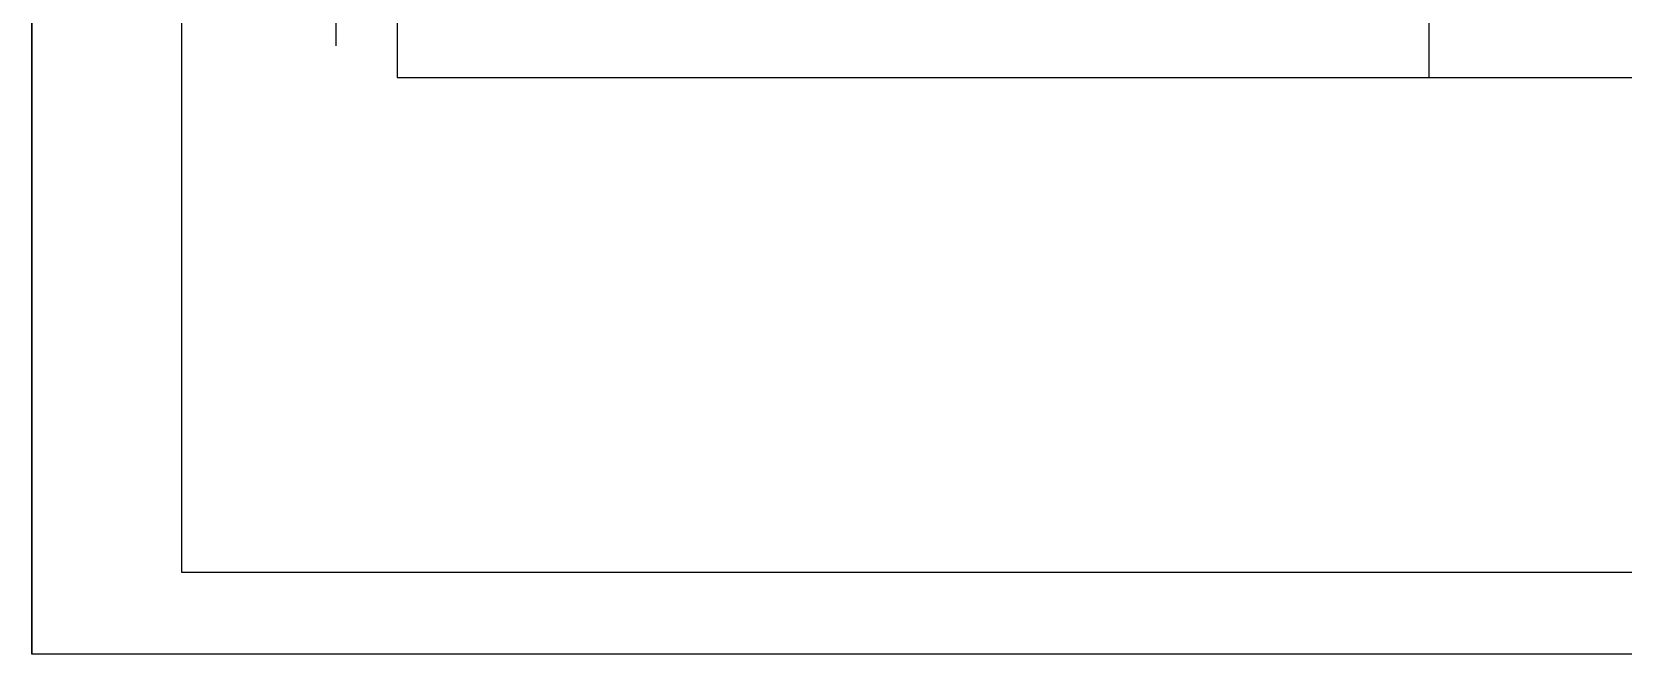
# Model space of a CAD drawing. Header units: millimetres. Extents: x -167342 to 210257, y -148500 to 0.
# Drawn here: x 7 to 82415, y -148500 to -116279 of the extents above; entities that cross this region are included whole.
import ezdxf

# ---------------------------------------------------------------- set-up
doc = ezdxf.new("R2010")
doc.units = ezdxf.units.MM
doc.layers.add('CONTROL_SIMPLIFIED', color=7, linetype='Continuous')

msp = doc.modelspace()

# ---------------------------------------------------------------- linework, layer by layer
at = {"layer": 'CONTROL_SIMPLIFIED'}
msp.add_line((15757, -115507, 0), (15757, -117007, 0), dxfattribs=at)
for points in [[(210257, -148500), (7, -148500), (7, 0), (210257, 0)], [(14, 0), (14, -148500)]]:
    msp.add_lwpolyline(points, dxfattribs=at)
for points in [[(7757, -144250), (182757, -144250), (182757, -4250), (7757, -4250)], [(18926, -118638), (116918, -118638), (116918, -49344), (18926, -49344)], [(72345, -118638), (170337, -118638), (170337, -49344), (72345, -49344)]]:
    msp.add_lwpolyline(points, close=True, dxfattribs=at)

doc.saveas('drawing.dxf')
